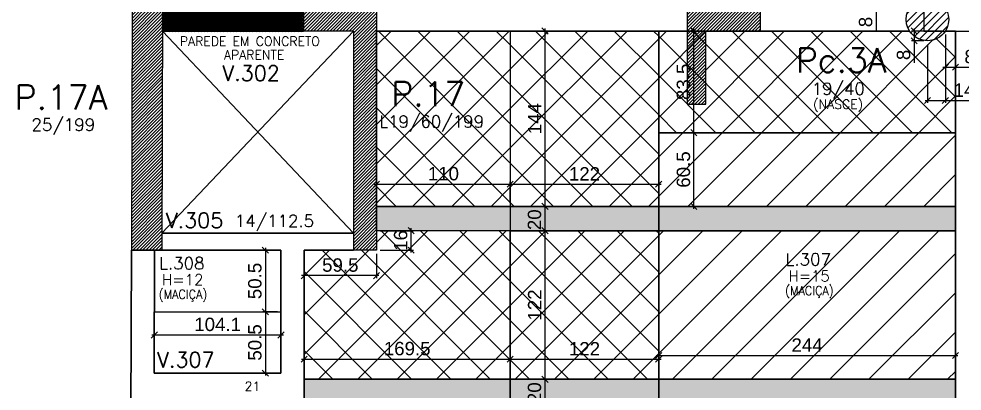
# Model space of a CAD drawing. Extents: x 534 to 8035, y 2354 to 7562.
# Drawn here: x 2641 to 3417, y 6208 to 6513 of the extents above; entities that cross this region are included whole.
import ezdxf

# ---------------------------------------------------------------- set-up
doc = ezdxf.new("R2010")
doc.units = 0
doc.layers.get('0').update_dxf_attribs({"color": 9, "linetype": 'CONTINUOUS'})
doc.layers.get('DEFPOINTS').update_dxf_attribs({"linetype": 'CONTINUOUS'})
for name, color, linetype in [('CORTE-FORMA', 1, 'CONTINUOUS'), ('FO-HACHURA_PILAR-CONT', 252, 'CONTINUOUS'), ('FO-HACHURA_PILAR-MORRE', 252, 'CONTINUOUS'), ('FO-TEXTO-LAJES', 152, 'CONTINUOUS'), ('FO-TEXTO-VIGAS', 3, 'CONTINUOUS'), ('P-C', 1, 'CONTINUOUS'), ('P-M', 7, 'CONTINUOUS'), ('P-N', 5, 'CONTINUOUS'), ('Painéis', 200, 'CONTINUOUS'), ('PAREDE', 191, 'CONTINUOUS'), ('Reaproveitamento', 251, 'CONTINUOUS'), ('TEXTO', 3, 'CONTINUOUS'), ('TIRAS REESCORAMENTO', 252, 'CONTINUOUS')]:
    doc.layers.add(name, color=color, linetype=linetype)
for name, color, linetype, lineweight in [('FO-Textos dos pilares', 3, 'CONTINUOUS', 20), ('FO-Vigas', 2, 'CONTINUOUS', 30), ('SEM LAJE', 8, 'CONTINUOUS', 30)]:
    doc.layers.add(name, color=color, linetype=linetype, lineweight=lineweight)
doc.styles.add('ARIAL', font='arial.ttf')
doc.styles.add('ROMANS', font='romans.shx')
doc.dimstyles.new('COTA LAJE', dxfattribs={"dimtxt": 11, "dimasz": 5, "dimexe": 2, "dimexo": 3, "dimgap": 3, "dimtad": 3, "dimdec": 1, "dimzin": 12, "dimdsep": 46, "dimtxsty": 'ARIAL', "dimblk": 'OBLIQUE', "dimcen": 10, "dimdle": 2, "dimclrd": 5, "dimclre": 5, "dimclrt": 2, "dimadec": 0, "dimazin": 3, "dimtfac": 1, "dimtdec": 1, "dimtmove": 0, "dimatfit": 3, "dimldrblk": 'OBLIQUE', "dimfxl": 1, "dimlwd": -1, "dimlwe": -1, "dimarcsym": 1})
pattern_1 = [(45, (-8897.1667, 12460.0115), (-1.32582521, 1.32582521), [])]

# ---------------------------------------------------------------- blocks, each defined once
blk = doc.blocks.new('_Oblique')
at = {"color": 0, "linetype": 'ByBlock', "lineweight": -2}
blk.add_line((-0.5, -0.5), (0.5, 0.5), dxfattribs=at)
blk = doc.blocks.new('*D381')
at = {"layer": 'DEFPOINTS', "color": 0, "linetype": 'Continuous', "transparency": 16777216}
for p in [(3388.18, 6530.36), (3345.96, 6522.36), (3388.18, 6522.36)]:
    blk.add_point(p, dxfattribs=at)
at = {"layer": 'Painéis', "color": 5, "linetype": 'Continuous', "transparency": 16777216}
for p, q in [((3385.18, 6530.36), (3343.96, 6530.36)), ((3345.96, 6532.36), (3345.96, 6522.36)), ((3385.18, 6522.36), (3343.96, 6522.36)), ((3345.96, 6522.36), (3345.96, 6504.11))]:
    blk.add_line(p, q, dxfattribs=at)
at = {"layer": 'Painéis', "color": 5, "linetype": 'Continuous', "transparency": 16777216, "xscale": 5, "yscale": 5, "zscale": 5}
for p, rotation in [((3345.96, 6530.36), 90), ((3345.96, 6522.36), 270)]:
    blk.add_blockref('_Oblique', p, dxfattribs=dict(at, rotation=rotation))
at = {"layer": 'Painéis', "color": 2, "linetype": 'Continuous', "transparency": 16777216, "insert": (3337.35, 6510.74), "char_height": 11, "attachment_point": 5, "rotation": 90, "style": 'ARIAL'}
blk.add_mtext('8', dxfattribs=at)
blk = doc.blocks.new('*D455')
at = {"layer": 'DEFPOINTS', "color": 0, "linetype": 'Continuous', "transparency": 16777216}
for p in [(2752.51, 6272.86), (2856.65, 6272.86), (2856.65, 6253.78)]:
    blk.add_point(p, dxfattribs=at)
at = {"layer": 'Painéis', "color": 5, "linetype": 'Continuous', "transparency": 16777216}
for p, q in [((2752.51, 6269.86), (2752.51, 6251.78)), ((2856.65, 6269.86), (2856.65, 6251.78)), ((2750.51, 6253.78), (2858.65, 6253.78))]:
    blk.add_line(p, q, dxfattribs=at)
at = {"layer": 'Painéis', "color": 5, "linetype": 'Continuous', "transparency": 16777216, "xscale": 5, "yscale": 5, "zscale": 5, "rotation": 180}
blk.add_blockref('_Oblique', (2752.51, 6253.78), dxfattribs=at)
at = {"layer": 'Painéis', "color": 5, "linetype": 'Continuous', "transparency": 16777216, "xscale": 5, "yscale": 5, "zscale": 5}
blk.add_blockref('_Oblique', (2856.65, 6253.78), dxfattribs=at)
at = {"layer": 'Painéis', "color": 2, "linetype": 'Continuous', "transparency": 16777216, "insert": (2804.58, 6262.39), "char_height": 11, "attachment_point": 5, "style": 'ARIAL'}
blk.add_mtext('104.1', dxfattribs=at)
blk = doc.blocks.new('*D456')
at = {"layer": 'DEFPOINTS', "color": 0, "linetype": 'Continuous', "transparency": 16777216}
for p in [(2856.65, 6323.36), (2843.79, 6272.86), (2856.65, 6272.86)]:
    blk.add_point(p, dxfattribs=at)
at = {"layer": 'Painéis', "color": 5, "linetype": 'Continuous', "transparency": 16777216}
for p, q in [((2853.65, 6323.36), (2841.79, 6323.36)), ((2843.79, 6325.36), (2843.79, 6270.86)), ((2853.65, 6272.86), (2841.79, 6272.86))]:
    blk.add_line(p, q, dxfattribs=at)
at = {"layer": 'Painéis', "color": 5, "linetype": 'Continuous', "transparency": 16777216, "xscale": 5, "yscale": 5, "zscale": 5}
for p, rotation in [((2843.79, 6323.36), 90), ((2843.79, 6272.86), 270)]:
    blk.add_blockref('_Oblique', p, dxfattribs=dict(at, rotation=rotation))
at = {"layer": 'Painéis', "color": 2, "linetype": 'Continuous', "transparency": 16777216, "insert": (2835.18, 6298.11), "char_height": 11, "attachment_point": 5, "rotation": 90, "style": 'ARIAL'}
blk.add_mtext('50.5', dxfattribs=at)
blk = doc.blocks.new('*D457')
at = {"layer": 'DEFPOINTS', "color": 0, "linetype": 'Continuous', "transparency": 16777216}
for p in [(2856.65, 6272.86), (2843.79, 6222.36), (2856.65, 6222.36)]:
    blk.add_point(p, dxfattribs=at)
at = {"layer": 'Painéis', "color": 5, "linetype": 'Continuous', "transparency": 16777216}
for p, q in [((2843.79, 6274.86), (2843.79, 6220.36)), ((2853.65, 6272.86), (2841.79, 6272.86)), ((2853.65, 6222.36), (2841.79, 6222.36))]:
    blk.add_line(p, q, dxfattribs=at)
at = {"layer": 'Painéis', "color": 5, "linetype": 'Continuous', "transparency": 16777216, "xscale": 5, "yscale": 5, "zscale": 5}
for p, rotation in [((2843.79, 6272.86), 90), ((2843.79, 6222.36), 270)]:
    blk.add_blockref('_Oblique', p, dxfattribs=dict(at, rotation=rotation))
at = {"layer": 'Painéis', "color": 2, "linetype": 'Continuous', "transparency": 16777216, "insert": (2835.18, 6247.61), "char_height": 11, "attachment_point": 5, "rotation": 90, "style": 'ARIAL'}
blk.add_mtext('50.5', dxfattribs=at)
blk = doc.blocks.new('*D488')
at = {"layer": 'DEFPOINTS', "color": 0, "linetype": 'Continuous', "transparency": 16777216}
for p in [(3402.88, 6503.36), (3388.18, 6495.36), (3402.88, 6446.28)]:
    blk.add_point(p, dxfattribs=at)
at = {"layer": 'Painéis', "color": 5, "linetype": 'Continuous', "transparency": 16777216}
for p, q in [((3402.88, 6500.36), (3402.88, 6444.28)), ((3388.18, 6492.36), (3388.18, 6444.28)), ((3386.18, 6446.28), (3402.88, 6446.28)), ((3402.88, 6446.28), (3441.41, 6446.28))]:
    blk.add_line(p, q, dxfattribs=at)
at = {"layer": 'Painéis', "color": 5, "linetype": 'Continuous', "transparency": 16777216, "xscale": 5, "yscale": 5, "zscale": 5, "rotation": 180}
blk.add_blockref('_Oblique', (3388.18, 6446.28), dxfattribs=at)
at = {"layer": 'Painéis', "color": 5, "linetype": 'Continuous', "transparency": 16777216, "xscale": 5, "yscale": 5, "zscale": 5}
blk.add_blockref('_Oblique', (3402.88, 6446.28), dxfattribs=at)
at = {"layer": 'Painéis', "color": 2, "linetype": 'Continuous', "transparency": 16777216, "insert": (3424.65, 6454.8), "char_height": 11, "attachment_point": 5, "style": 'ARIAL'}
blk.add_mtext('14.7', dxfattribs=at)
blk = doc.blocks.new('*D489')
at = {"layer": 'DEFPOINTS', "color": 0, "linetype": 'Continuous', "transparency": 16777216}
for p in [(3402.88, 6503.36), (3411.18, 6503.36), (3411.18, 6473.62)]:
    blk.add_point(p, dxfattribs=at)
at = {"layer": 'Painéis', "color": 5, "linetype": 'Continuous', "transparency": 16777216}
for p, q in [((3402.88, 6500.36), (3402.88, 6471.62)), ((3411.18, 6500.36), (3411.18, 6471.62)), ((3400.88, 6473.62), (3411.18, 6473.62)), ((3411.18, 6473.62), (3442.22, 6473.62))]:
    blk.add_line(p, q, dxfattribs=at)
at = {"layer": 'Painéis', "color": 5, "linetype": 'Continuous', "transparency": 16777216, "xscale": 5, "yscale": 5, "zscale": 5, "rotation": 180}
blk.add_blockref('_Oblique', (3402.88, 6473.62), dxfattribs=at)
at = {"layer": 'Painéis', "color": 5, "linetype": 'Continuous', "transparency": 16777216, "xscale": 5, "yscale": 5, "zscale": 5}
blk.add_blockref('_Oblique', (3411.18, 6473.62), dxfattribs=at)
at = {"layer": 'Painéis', "color": 2, "linetype": 'Continuous', "transparency": 16777216, "insert": (3429.2, 6482.24), "char_height": 11, "attachment_point": 5, "style": 'ARIAL'}
blk.add_mtext('8.3', dxfattribs=at)
blk = doc.blocks.new('*D490')
at = {"layer": 'DEFPOINTS', "color": 0, "linetype": 'Continuous', "transparency": 16777216}
for p in [(3402.88, 6503.36), (3377.17, 6495.36), (3388.18, 6495.36)]:
    blk.add_point(p, dxfattribs=at)
at = {"layer": 'Painéis', "color": 5, "linetype": 'Continuous', "transparency": 16777216}
for p, q in [((3399.88, 6503.36), (3375.17, 6503.36)), ((3377.17, 6505.36), (3377.17, 6495.36)), ((3385.18, 6495.36), (3375.17, 6495.36)), ((3377.17, 6495.36), (3377.17, 6477.11))]:
    blk.add_line(p, q, dxfattribs=at)
at = {"layer": 'Painéis', "color": 5, "linetype": 'Continuous', "transparency": 16777216, "xscale": 5, "yscale": 5, "zscale": 5}
for p, rotation in [((3377.17, 6503.36), 90), ((3377.17, 6495.36), 270)]:
    blk.add_blockref('_Oblique', p, dxfattribs=dict(at, rotation=rotation))
at = {"layer": 'Painéis', "color": 2, "linetype": 'Continuous', "transparency": 16777216, "insert": (3368.55, 6483.74), "char_height": 11, "attachment_point": 5, "rotation": 90, "style": 'ARIAL'}
blk.add_mtext('8', dxfattribs=at)
blk = doc.blocks.new('*D491')
at = {"layer": 'DEFPOINTS', "color": 0, "linetype": 'Continuous', "transparency": 16777216}
for p in [(2935.18, 6339.38), (2963.7, 6339.38), (2935.18, 6323.36)]:
    blk.add_point(p, dxfattribs=at)
at = {"layer": 'Painéis', "color": 5, "linetype": 'Continuous', "transparency": 16777216}
for p, q in [((2938.18, 6339.38), (2965.7, 6339.38)), ((2963.7, 6321.36), (2963.7, 6341.38)), ((2938.18, 6323.36), (2965.7, 6323.36))]:
    blk.add_line(p, q, dxfattribs=at)
at = {"layer": 'Painéis', "color": 5, "linetype": 'Continuous', "transparency": 16777216, "xscale": 5, "yscale": 5, "zscale": 5}
for p, rotation in [((2963.7, 6339.38), 90), ((2963.7, 6323.36), 270)]:
    blk.add_blockref('_Oblique', p, dxfattribs=dict(at, rotation=rotation))
at = {"layer": 'Painéis', "color": 2, "linetype": 'Continuous', "transparency": 16777216, "insert": (2955.08, 6331.37), "char_height": 11, "attachment_point": 5, "rotation": 90, "style": 'ARIAL'}
blk.add_mtext('16', dxfattribs=at)
blk = doc.blocks.new('*D492')
at = {"layer": 'DEFPOINTS', "color": 0, "linetype": 'Continuous', "transparency": 16777216}
for p in [(2875.65, 6323.36), (2935.18, 6323.36), (2875.65, 6302.49)]:
    blk.add_point(p, dxfattribs=at)
at = {"layer": 'Painéis', "color": 5, "linetype": 'Continuous', "transparency": 16777216}
for p, q in [((2875.65, 6320.36), (2875.65, 6300.49)), ((2935.18, 6320.36), (2935.18, 6300.49)), ((2937.18, 6302.49), (2873.65, 6302.49))]:
    blk.add_line(p, q, dxfattribs=at)
at = {"layer": 'Painéis', "color": 5, "linetype": 'Continuous', "transparency": 16777216, "xscale": 5, "yscale": 5, "zscale": 5, "rotation": 180}
blk.add_blockref('_Oblique', (2875.65, 6302.49), dxfattribs=at)
at = {"layer": 'Painéis', "color": 5, "linetype": 'Continuous', "transparency": 16777216, "xscale": 5, "yscale": 5, "zscale": 5}
blk.add_blockref('_Oblique', (2935.18, 6302.49), dxfattribs=at)
at = {"layer": 'Painéis', "color": 2, "linetype": 'Continuous', "transparency": 16777216, "insert": (2905.41, 6311.11), "char_height": 11, "attachment_point": 5, "style": 'ARIAL'}
blk.add_mtext('59.5', dxfattribs=at)
blk = doc.blocks.new('*D493')
at = {"layer": 'DEFPOINTS', "color": 0, "linetype": 'Continuous', "transparency": 16777216}
for p in [(3045.18, 6233.93), (2875.65, 6217.38), (3045.18, 6217.38)]:
    blk.add_point(p, dxfattribs=at)
at = {"layer": 'Painéis', "color": 5, "linetype": 'Continuous', "transparency": 16777216}
for p, q in [((2875.65, 6220.38), (2875.65, 6235.93)), ((3045.18, 6220.38), (3045.18, 6235.93)), ((2873.65, 6233.93), (3047.18, 6233.93))]:
    blk.add_line(p, q, dxfattribs=at)
at = {"layer": 'Painéis', "color": 5, "linetype": 'Continuous', "transparency": 16777216, "xscale": 5, "yscale": 5, "zscale": 5, "rotation": 180}
blk.add_blockref('_Oblique', (2875.65, 6233.93), dxfattribs=at)
at = {"layer": 'Painéis', "color": 5, "linetype": 'Continuous', "transparency": 16777216, "xscale": 5, "yscale": 5, "zscale": 5}
blk.add_blockref('_Oblique', (3045.18, 6233.93), dxfattribs=at)
at = {"layer": 'Painéis', "color": 2, "linetype": 'Continuous', "transparency": 16777216, "insert": (2960.41, 6242.54), "char_height": 11, "attachment_point": 5, "style": 'ARIAL'}
blk.add_mtext('169.5', dxfattribs=at)
blk = doc.blocks.new('*D494')
at = {"layer": 'DEFPOINTS', "color": 0, "linetype": 'Continuous', "transparency": 16777216}
for p in [(3167.18, 6233.93), (3045.18, 6217.38), (3167.18, 6217.38)]:
    blk.add_point(p, dxfattribs=at)
at = {"layer": 'Painéis', "color": 5, "linetype": 'Continuous', "transparency": 16777216}
for p, q in [((3045.18, 6220.38), (3045.18, 6235.93)), ((3167.18, 6220.38), (3167.18, 6235.93)), ((3043.18, 6233.93), (3169.18, 6233.93))]:
    blk.add_line(p, q, dxfattribs=at)
at = {"layer": 'Painéis', "color": 5, "linetype": 'Continuous', "transparency": 16777216, "xscale": 5, "yscale": 5, "zscale": 5, "rotation": 180}
blk.add_blockref('_Oblique', (3045.18, 6233.93), dxfattribs=at)
at = {"layer": 'Painéis', "color": 5, "linetype": 'Continuous', "transparency": 16777216, "xscale": 5, "yscale": 5, "zscale": 5}
blk.add_blockref('_Oblique', (3167.18, 6233.93), dxfattribs=at)
at = {"layer": 'Painéis', "color": 2, "linetype": 'Continuous', "transparency": 16777216, "insert": (3106.18, 6242.45), "char_height": 11, "attachment_point": 5, "style": 'ARIAL'}
blk.add_mtext('122', dxfattribs=at)
blk = doc.blocks.new('*D495')
at = {"layer": 'DEFPOINTS', "color": 0, "linetype": 'Continuous', "transparency": 16777216}
for p in [(3411.18, 6236.93), (3167.18, 6217.38), (3411.18, 6217.38)]:
    blk.add_point(p, dxfattribs=at)
at = {"layer": 'Painéis', "color": 5, "linetype": 'Continuous', "transparency": 16777216}
for p, q in [((3165.18, 6236.93), (3413.18, 6236.93)), ((3167.18, 6220.38), (3167.18, 6238.93)), ((3411.18, 6220.38), (3411.18, 6238.93))]:
    blk.add_line(p, q, dxfattribs=at)
at = {"layer": 'Painéis', "color": 5, "linetype": 'Continuous', "transparency": 16777216, "xscale": 5, "yscale": 5, "zscale": 5, "rotation": 180}
blk.add_blockref('_Oblique', (3167.18, 6236.93), dxfattribs=at)
at = {"layer": 'Painéis', "color": 5, "linetype": 'Continuous', "transparency": 16777216, "xscale": 5, "yscale": 5, "zscale": 5}
blk.add_blockref('_Oblique', (3411.18, 6236.93), dxfattribs=at)
at = {"layer": 'Painéis', "color": 2, "linetype": 'Continuous', "transparency": 16777216, "insert": (3289.18, 6245.45), "char_height": 11, "attachment_point": 5, "style": 'ARIAL'}
blk.add_mtext('244', dxfattribs=at)
blk = doc.blocks.new('*D497')
at = {"layer": 'DEFPOINTS', "color": 0, "linetype": 'Continuous', "transparency": 16777216}
for p in [(3045.18, 6217.38), (3073.73, 6217.38), (3045.18, 6197.38)]:
    blk.add_point(p, dxfattribs=at)
at = {"layer": 'Painéis', "color": 5, "linetype": 'Continuous', "transparency": 16777216}
for p, q in [((3048.18, 6217.38), (3075.73, 6217.38)), ((3073.73, 6195.38), (3073.73, 6219.38)), ((3048.18, 6197.38), (3075.73, 6197.38))]:
    blk.add_line(p, q, dxfattribs=at)
at = {"layer": 'Painéis', "color": 5, "linetype": 'Continuous', "transparency": 16777216, "xscale": 5, "yscale": 5, "zscale": 5}
for p, rotation in [((3073.73, 6217.38), 90), ((3073.73, 6197.38), 270)]:
    blk.add_blockref('_Oblique', p, dxfattribs=dict(at, rotation=rotation))
at = {"layer": 'Painéis', "color": 2, "linetype": 'Continuous', "transparency": 16777216, "insert": (3065.11, 6206.38), "char_height": 11, "attachment_point": 5, "rotation": 90, "style": 'ARIAL'}
blk.add_mtext('20', dxfattribs=at)
blk = doc.blocks.new('*D498')
at = {"layer": 'DEFPOINTS', "color": 0, "linetype": 'Continuous', "transparency": 16777216}
for p in [(3045.18, 6339.38), (3073.73, 6339.38), (3045.18, 6217.38)]:
    blk.add_point(p, dxfattribs=at)
at = {"layer": 'Painéis', "color": 5, "linetype": 'Continuous', "transparency": 16777216}
for p, q in [((3048.18, 6339.38), (3075.73, 6339.38)), ((3073.73, 6215.38), (3073.73, 6341.38)), ((3048.18, 6217.38), (3075.73, 6217.38))]:
    blk.add_line(p, q, dxfattribs=at)
at = {"layer": 'Painéis', "color": 5, "linetype": 'Continuous', "transparency": 16777216, "xscale": 5, "yscale": 5, "zscale": 5}
for p, rotation in [((3073.73, 6339.38), 90), ((3073.73, 6217.38), 270)]:
    blk.add_blockref('_Oblique', p, dxfattribs=dict(at, rotation=rotation))
at = {"layer": 'Painéis', "color": 2, "linetype": 'Continuous', "transparency": 16777216, "insert": (3065.21, 6278.38), "char_height": 11, "attachment_point": 5, "rotation": 90, "style": 'ARIAL'}
blk.add_mtext('122', dxfattribs=at)
blk = doc.blocks.new('*D499')
at = {"layer": 'DEFPOINTS', "color": 0, "linetype": 'Continuous', "transparency": 16777216}
for p in [(3045.18, 6359.38), (3073.73, 6359.38), (3045.18, 6339.38)]:
    blk.add_point(p, dxfattribs=at)
at = {"layer": 'Painéis', "color": 5, "linetype": 'Continuous', "transparency": 16777216}
for p, q in [((3073.73, 6337.38), (3073.73, 6361.38)), ((3048.18, 6359.38), (3075.73, 6359.38)), ((3048.18, 6339.38), (3075.73, 6339.38))]:
    blk.add_line(p, q, dxfattribs=at)
at = {"layer": 'Painéis', "color": 5, "linetype": 'Continuous', "transparency": 16777216, "xscale": 5, "yscale": 5, "zscale": 5}
for p, rotation in [((3073.73, 6359.38), 90), ((3073.73, 6339.38), 270)]:
    blk.add_blockref('_Oblique', p, dxfattribs=dict(at, rotation=rotation))
at = {"layer": 'Painéis', "color": 2, "linetype": 'Continuous', "transparency": 16777216, "insert": (3065.11, 6348.38), "char_height": 11, "attachment_point": 5, "rotation": 90, "style": 'ARIAL'}
blk.add_mtext('20', dxfattribs=at)
blk = doc.blocks.new('*D500')
at = {"layer": 'DEFPOINTS', "color": 0, "linetype": 'Continuous', "transparency": 16777216}
for p in [(3045.18, 6503.36), (3073.73, 6503.36), (3045.18, 6359.38)]:
    blk.add_point(p, dxfattribs=at)
at = {"layer": 'Painéis', "color": 5, "linetype": 'Continuous', "transparency": 16777216}
for p, q in [((3048.18, 6503.36), (3075.73, 6503.36)), ((3073.73, 6357.38), (3073.73, 6505.36)), ((3048.18, 6359.38), (3075.73, 6359.38))]:
    blk.add_line(p, q, dxfattribs=at)
at = {"layer": 'Painéis', "color": 5, "linetype": 'Continuous', "transparency": 16777216, "xscale": 5, "yscale": 5, "zscale": 5}
for p, rotation in [((3073.73, 6503.36), 90), ((3073.73, 6359.38), 270)]:
    blk.add_blockref('_Oblique', p, dxfattribs=dict(at, rotation=rotation))
at = {"layer": 'Painéis', "color": 2, "linetype": 'Continuous', "transparency": 16777216, "insert": (3065.21, 6431.37), "char_height": 11, "attachment_point": 5, "rotation": 90, "style": 'ARIAL'}
blk.add_mtext('144', dxfattribs=at)
blk = doc.blocks.new('*D501')
at = {"layer": 'DEFPOINTS', "color": 0, "linetype": 'Continuous', "transparency": 16777216}
for p in [(3045.18, 6377.53), (2935.18, 6359.38), (3045.18, 6359.38)]:
    blk.add_point(p, dxfattribs=at)
at = {"layer": 'Painéis', "color": 5, "linetype": 'Continuous', "transparency": 16777216}
for p, q in [((2933.18, 6377.53), (3047.18, 6377.53)), ((2935.18, 6362.38), (2935.18, 6379.53)), ((3045.18, 6362.38), (3045.18, 6379.53))]:
    blk.add_line(p, q, dxfattribs=at)
at = {"layer": 'Painéis', "color": 5, "linetype": 'Continuous', "transparency": 16777216, "xscale": 5, "yscale": 5, "zscale": 5, "rotation": 180}
blk.add_blockref('_Oblique', (2935.18, 6377.53), dxfattribs=at)
at = {"layer": 'Painéis', "color": 5, "linetype": 'Continuous', "transparency": 16777216, "xscale": 5, "yscale": 5, "zscale": 5}
blk.add_blockref('_Oblique', (3045.18, 6377.53), dxfattribs=at)
at = {"layer": 'Painéis', "color": 2, "linetype": 'Continuous', "transparency": 16777216, "insert": (2990.18, 6386.15), "char_height": 11, "attachment_point": 5, "style": 'ARIAL'}
blk.add_mtext('110', dxfattribs=at)
blk = doc.blocks.new('*D502')
at = {"layer": 'DEFPOINTS', "color": 0, "linetype": 'Continuous', "transparency": 16777216}
for p in [(3167.18, 6377.53), (3045.18, 6359.38), (3167.18, 6359.38)]:
    blk.add_point(p, dxfattribs=at)
at = {"layer": 'Painéis', "color": 5, "linetype": 'Continuous', "transparency": 16777216}
for p, q in [((3043.18, 6377.53), (3169.18, 6377.53)), ((3045.18, 6362.38), (3045.18, 6379.53)), ((3167.18, 6362.38), (3167.18, 6379.53))]:
    blk.add_line(p, q, dxfattribs=at)
at = {"layer": 'Painéis', "color": 5, "linetype": 'Continuous', "transparency": 16777216, "xscale": 5, "yscale": 5, "zscale": 5, "rotation": 180}
blk.add_blockref('_Oblique', (3045.18, 6377.53), dxfattribs=at)
at = {"layer": 'Painéis', "color": 5, "linetype": 'Continuous', "transparency": 16777216, "xscale": 5, "yscale": 5, "zscale": 5}
blk.add_blockref('_Oblique', (3167.18, 6377.53), dxfattribs=at)
at = {"layer": 'Painéis', "color": 2, "linetype": 'Continuous', "transparency": 16777216, "insert": (3106.18, 6386.06), "char_height": 11, "attachment_point": 5, "style": 'ARIAL'}
blk.add_mtext('122', dxfattribs=at)
blk = doc.blocks.new('*D503')
at = {"layer": 'DEFPOINTS', "color": 0, "linetype": 'Continuous', "transparency": 16777216}
for p in [(3167.18, 6419.88), (3196.18, 6419.88), (3167.18, 6359.38)]:
    blk.add_point(p, dxfattribs=at)
at = {"layer": 'Painéis', "color": 5, "linetype": 'Continuous', "transparency": 16777216}
for p, q in [((3196.18, 6357.38), (3196.18, 6421.88)), ((3170.18, 6419.88), (3198.18, 6419.88)), ((3170.18, 6359.38), (3198.18, 6359.38))]:
    blk.add_line(p, q, dxfattribs=at)
at = {"layer": 'Painéis', "color": 5, "linetype": 'Continuous', "transparency": 16777216, "xscale": 5, "yscale": 5, "zscale": 5}
for p, rotation in [((3196.18, 6419.88), 90), ((3196.18, 6359.38), 270)]:
    blk.add_blockref('_Oblique', p, dxfattribs=dict(at, rotation=rotation))
at = {"layer": 'Painéis', "color": 2, "linetype": 'Continuous', "transparency": 16777216, "insert": (3187.57, 6389.63), "char_height": 11, "attachment_point": 5, "rotation": 90, "style": 'ARIAL'}
blk.add_mtext('60.5', dxfattribs=at)
blk = doc.blocks.new('*D504')
at = {"layer": 'DEFPOINTS', "color": 0, "linetype": 'Continuous', "transparency": 16777216}
for p in [(3167.18, 6503.36), (3196.18, 6503.36), (3167.18, 6419.88)]:
    blk.add_point(p, dxfattribs=at)
at = {"layer": 'Painéis', "color": 5, "linetype": 'Continuous', "transparency": 16777216}
for p, q in [((3170.18, 6503.36), (3198.18, 6503.36)), ((3196.18, 6417.88), (3196.18, 6505.36)), ((3170.18, 6419.88), (3198.18, 6419.88))]:
    blk.add_line(p, q, dxfattribs=at)
at = {"layer": 'Painéis', "color": 5, "linetype": 'Continuous', "transparency": 16777216, "xscale": 5, "yscale": 5, "zscale": 5}
for p, rotation in [((3196.18, 6503.36), 90), ((3196.18, 6419.88), 270)]:
    blk.add_blockref('_Oblique', p, dxfattribs=dict(at, rotation=rotation))
at = {"layer": 'Painéis', "color": 2, "linetype": 'Continuous', "transparency": 16777216, "insert": (3187.56, 6461.62), "char_height": 11, "attachment_point": 5, "rotation": 90, "style": 'ARIAL'}
blk.add_mtext('83.5', dxfattribs=at)

msp = doc.modelspace()

# ---------------------------------------------------------------- hatches: boundary and pattern name
at = {"layer": 'CORTE-FORMA'}
h = msp.add_hatch(dxfattribs=at)
h.set_pattern_fill('ANSI31', color=70, scale=15)
h.set_pattern_definition(pattern_1)
h.paths.add_polyline_path([(3250.84, 6522.36), (3205.84, 6522.36), (3205.84, 6582.36), (3190.84, 6582.36), (3190.84, 6443.36), (3205.84, 6443.36), (3205.84, 6503.36), (3250.84, 6503.36)])
at = {"layer": 'FO-HACHURA_PILAR-CONT'}
h = msp.add_hatch(dxfattribs=at)
h.set_pattern_fill('ANSI31', color=256, scale=15)
h.set_pattern_definition(pattern_1)
edge = h.paths.add_edge_path()
edge.add_line((2734.27, 6522.36), (2759.27, 6522.36))
edge.add_line((2734.27, 6522.36), (2733.66, 6323.36))
edge.add_line((2759.27, 6522.36), (2758.66, 6323.29))
edge.add_line((2733.66, 6323.36), (2758.66, 6323.36))
h = msp.add_hatch(dxfattribs=at)
h.set_pattern_fill('ANSI31', color=256, scale=15)
h.set_pattern_definition([(45, (-2310.0819, 12460.0115), (-1.3258252, 1.3258252), [])])
edge = h.paths.add_edge_path()
edge.add_line((2875.18, 6522.36), (2875.18, 6503.36))
edge.add_line((2875.18, 6522.36), (2935.18, 6522.36))
edge.add_line((2916.18, 6503.36), (2875.18, 6503.36))
edge.add_line((2916.18, 6503.36), (2916.18, 6323.36))
edge.add_line((2935.18, 6522.36), (2935.18, 6323.36))
edge.add_line((2935.18, 6323.36), (2916.18, 6323.36))
at = {"layer": 'FO-HACHURA_PILAR-MORRE'}
h = msp.add_hatch(dxfattribs=at)
h.set_pattern_fill('ANSI31', color=256, scale=35)
h.set_pattern_definition([(45, (-9123.887, 12460.0115), (-3.0935922, 3.0935922), [])])
edge = h.paths.add_edge_path()
edge.add_arc((3388.18, 6512.86), 17.5, 0, 360)
at = {"layer": 'PAREDE', "linetype": 'Continuous', "lineweight": 50}
h = msp.add_hatch(dxfattribs=at)
h.set_pattern_fill('ANSI31', color=256, scale=15)
h.set_pattern_definition([(45, (-2310.0819, 12460.0115), (-1.3258252, 1.3258252), [])])
h.paths.add_polyline_path([(2875.18, 6522.36), (2759.27, 6522.36), (2759.21, 6503.36), (2875.18, 6503.36)])
at = {"layer": 'Reaproveitamento', "linetype": 'ByBlock'}
h = msp.add_hatch(dxfattribs=at)
h.set_pattern_fill('ANSI37', color=256, scale=7.2)
h.paths.add_polyline_path([(3045.18, 6359.38), (2935.18, 6359.38), (2935.18, 6503.36), (3045.18, 6503.36)])
h = msp.add_hatch(dxfattribs=at)
h.set_pattern_fill('ANSI37', color=256, scale=7.2)
h.paths.add_polyline_path([(3045.18, 6359.38), (3167.18, 6359.38), (3167.18, 6503.36), (3045.18, 6503.36)])
h = msp.add_hatch(dxfattribs=at)
h.set_pattern_fill('ANSI37', color=256, scale=7.2)
edge = h.paths.add_edge_path()
edge.add_line((3411.18, 6503.36), (3402.88, 6503.36))
edge.add_arc((3388.18, 6512.86), 17.5, 212.88598, 327.11402, ccw=False)
edge.add_line((3373.49, 6503.36), (3205.84, 6503.36))
edge.add_line((3205.84, 6503.36), (3190.84, 6503.36))
edge.add_line((3190.84, 6503.36), (3167.18, 6503.36))
edge.add_line((3167.18, 6503.36), (3167.18, 6419.88))
edge.add_line((3167.18, 6419.88), (3411.18, 6419.88))
edge.add_line((3411.18, 6419.88), (3411.18, 6503.36))
at = {"layer": 'Reaproveitamento', "linetype": 'Continuous'}
h = msp.add_hatch(dxfattribs=at)
h.set_pattern_fill('ANSI31', color=256, scale=7.2)
h.paths.add_polyline_path([(3167.18, 6359.38), (3411.18, 6359.38), (3411.18, 6419.88), (3167.18, 6419.88)])
at = {"layer": 'Reaproveitamento', "linetype": 'ByBlock'}
h = msp.add_hatch(dxfattribs=at)
h.set_pattern_fill('ANSI37', color=256, scale=7.2)
h.paths.add_polyline_path([(3045.18, 6339.38), (2935.18, 6339.38), (2935.18, 6323.36), (2916.18, 6323.36), (2875.65, 6323.36), (2875.65, 6217.38), (3045.18, 6217.38)])
h = msp.add_hatch(dxfattribs=at)
h.set_pattern_fill('ANSI37', color=256, scale=7.2)
h.paths.add_polyline_path([(3045.18, 6217.38), (3167.18, 6217.38), (3167.18, 6339.38), (3045.18, 6339.38)])
at = {"layer": 'Reaproveitamento', "linetype": 'Continuous'}
h = msp.add_hatch(dxfattribs=at)
h.set_pattern_fill('ANSI31', color=256, scale=7.2)
h.paths.add_polyline_path([(3167.18, 6217.38), (3411.18, 6217.38), (3411.18, 6339.38), (3167.18, 6339.38)])
at = {"layer": 'TIRAS REESCORAMENTO', "linetype": 'Continuous'}
for points in [[(2935.18, 6359.38), (3045.18, 6359.38), (3045.18, 6339.38), (2935.18, 6339.38)], [(3045.18, 6339.38), (3167.18, 6339.38), (3167.18, 6359.38), (3045.18, 6359.38)], [(3167.18, 6339.38), (3411.18, 6339.38), (3411.18, 6359.38), (3167.18, 6359.38)], [(3045.18, 6217.38), (2875.65, 6217.38), (2875.65, 6197.38), (3045.18, 6197.38)], [(3167.18, 6217.38), (3045.18, 6217.38), (3045.18, 6197.38), (3167.18, 6197.38)], [(3167.18, 6197.38), (3411.18, 6197.38), (3411.18, 6217.38), (3167.18, 6217.38)]]:
    msp.add_hatch(color=256, dxfattribs=at).paths.add_polyline_path(points)

# ---------------------------------------------------------------- linework, layer by layer
at = {"layer": 'CORTE-FORMA'}
for p, q in [((3190.84, 6443.36), (3190.84, 6582.36)), ((3250.84, 6503.36), (3250.84, 6522.36)), ((3205.84, 6443.36), (3205.84, 6503.36)), ((3205.84, 6503.36), (3250.84, 6503.36))]:
    msp.add_line(p, q, dxfattribs=at)
at = {"layer": 'CORTE-FORMA', "color": 70}
msp.add_line((3190.84, 6443.36), (3205.84, 6443.36), dxfattribs=at)
at = {"layer": 'FO-Vigas'}
for p, q in [((2759.21, 6503.36), (2875.18, 6503.36)), ((2935.18, 6503.36), (3373.49, 6503.36)), ((3411.18, 6075.38), (3411.18, 6503.36)), ((2758.66, 6337.36), (2916.18, 6337.36)), ((2733.66, 6323.36), (2732.64, 5987.86)), ((2752.66, 6323.36), (2752.36, 6222.36)), ((2758.66, 6323.36), (2856.65, 6323.36)), ((2856.65, 6222.36), (2856.65, 6323.36)), ((2875.65, 6323.36), (2916.18, 6323.36)), ((2875.65, 6075.38), (2875.65, 6323.36)), ((2856.65, 6222.36), (2752.36, 6222.36))]:
    msp.add_line(p, q, dxfattribs=at)
at = {"layer": 'P-C'}
for p, q in [((2734.27, 6522.36), (2733.66, 6323.36)), ((2759.27, 6522.36), (2758.66, 6323.29)), ((2875.18, 6522.36), (2875.18, 6503.36)), ((2935.18, 6522.36), (2935.18, 6323.36)), ((2916.18, 6503.36), (2875.18, 6503.36)), ((2916.18, 6503.36), (2916.18, 6323.36)), ((2752.66, 6323.36), (2733.66, 6323.36)), ((2733.66, 6323.36), (2758.66, 6323.36)), ((2935.18, 6323.36), (2916.18, 6323.36))]:
    msp.add_line(p, q, dxfattribs=at)
at = {"layer": 'P-M'}
msp.add_circle((3388.18, 6512.86), 17.5, dxfattribs=at)
at = {"layer": 'P-N'}
msp.add_lwpolyline([(3385.18, 6522.36), (3385.18, 6512.86), (3385.18, 6503.36), (3405.18, 6503.36), (3425.18, 6503.36), (3425.18, 6512.86), (3425.18, 6522.36), (3405.18, 6522.36), (3385.18, 6522.36)], close=True, dxfattribs=at)
at = {"layer": 'Painéis', "linetype": 'Continuous'}
for points in [[(3045.18, 6359.38), (2935.18, 6359.38), (2935.18, 6503.36), (3045.18, 6503.36)], [(3045.18, 6359.38), (3167.18, 6359.38), (3167.18, 6503.36), (3045.18, 6503.36)], [(3167.18, 6359.38), (3411.18, 6359.38), (3411.18, 6419.88), (3167.18, 6419.88)], [(2935.18, 6359.38), (3045.18, 6359.38), (3045.18, 6339.38), (2935.18, 6339.38)], [(3045.18, 6339.38), (3167.18, 6339.38), (3167.18, 6359.38), (3045.18, 6359.38)], [(3167.18, 6339.38), (3411.18, 6339.38), (3411.18, 6359.38), (3167.18, 6359.38)], [(3045.18, 6339.38), (2935.18, 6339.38), (2935.18, 6323.36), (2916.18, 6323.36), (2875.65, 6323.36), (2875.65, 6217.38), (3045.18, 6217.38)], [(3045.18, 6217.38), (3167.18, 6217.38), (3167.18, 6339.38), (3045.18, 6339.38)], [(3167.18, 6217.38), (3411.18, 6217.38), (3411.18, 6339.38), (3167.18, 6339.38)], [(2856.65, 6323.36), (2752.51, 6323.36), (2752.51, 6272.86), (2856.65, 6272.86)], [(2752.51, 6272.86), (2856.65, 6272.86), (2856.65, 6222.36), (2752.51, 6222.36)], [(3045.18, 6217.38), (2875.65, 6217.38), (2875.65, 6197.38), (3045.18, 6197.38)], [(3167.18, 6217.38), (3045.18, 6217.38), (3045.18, 6197.38), (3167.18, 6197.38)], [(3167.18, 6197.38), (3411.18, 6197.38), (3411.18, 6217.38), (3167.18, 6217.38)]]:
    msp.add_lwpolyline(points, close=True, dxfattribs=at)
msp.add_lwpolyline([(3411.18, 6503.36), (3402.88, 6503.36, -0.544245), (3373.49, 6503.36), (3205.84, 6503.36), (3205.84, 6503.36), (3190.84, 6503.36), (3190.84, 6503.36), (3167.18, 6503.36), (3167.18, 6419.88), (3411.18, 6419.88)], format="xyb", close=True, dxfattribs=at)
at = {"layer": 'SEM LAJE'}
for p, q in [((2916.18, 6503.36), (2758.66, 6337.36)), ((2759.21, 6503.36), (2916.18, 6337.36))]:
    msp.add_line(p, q, dxfattribs=at)

# ---------------------------------------------------------------- texts
at = {"layer": 'FO-TEXTO-LAJES', "style": 'ROMANS'}
for s, p in [('L.307', (3271.5, 6310.75)), ('L.308', (2756.48, 6307.69))]:
    msp.add_text(s, height=10, dxfattribs=at).set_placement(p)
at = {"layer": 'FO-TEXTO-LAJES', "color": 3, "style": 'ROMANS'}
for s, p in [('H=15', (3273.93, 6297.67)), ('H=12', (2758.91, 6294.61))]:
    msp.add_text(s, height=9, dxfattribs=at).set_placement(p)
at = {"layer": 'FO-TEXTO-LAJES', "color": 4, "style": 'ROMANS', "width": 0.9}
for p in [(2756.16, 6283.39), (3271.19, 6286.45)]:
    msp.add_text('(MACIÇA)', height=7.5, dxfattribs=at).set_placement(p)
at = {"layer": 'FO-TEXTO-VIGAS', "color": 4, "style": 'ROMANS'}
for s, p in [('PAREDE EM CONCRETO', (2773.53, 6491.22)), ('APARENTE', (2809.79, 6480.06))]:
    msp.add_text(s, height=7.5, dxfattribs=at).set_placement(p)
at = {"layer": 'FO-TEXTO-VIGAS', "color": 1, "style": 'ROMANS'}
for s, p in [('V.302', (2808.53, 6462.51)), ('V.305', (2762.08, 6341.63)), ('V.307', (2754.88, 6227.19))]:
    msp.add_text(s, height=12.5, dxfattribs=at).set_placement(p)
at = {"layer": 'FO-TEXTO-VIGAS', "style": 'ROMANS'}
msp.add_text('14/112.5', height=10, dxfattribs=at).set_placement((2818.68, 6342.45))
at = {"layer": 'FO-Textos dos pilares', "color": 1, "style": 'ROMANS'}
for s, p in [('Pc.3A', (3280.02, 6469.39)), ('P.17', (2947.35, 6441.62)), ('P.17A', (2637.71, 6439))]:
    msp.add_text(s, height=20, dxfattribs=at).set_placement(p)
at = {"layer": 'FO-Textos dos pilares', "color": 3, "style": 'ROMANS'}
for s, p in [('19/40', (3292.96, 6450.92)), ('25/199', (2651.52, 6421.38)), ('L19/60/199', (2937.44, 6424))]:
    msp.add_text(s, height=10, dxfattribs=at).set_placement(p)
at = {"layer": 'FO-Textos dos pilares', "color": 4, "style": 'ROMANS'}
msp.add_text('(NASCE)', height=7.5, dxfattribs=at).set_placement((3294.11, 6439.48))
at = {"layer": 'TEXTO', "color": 4, "style": 'ROMANS'}
msp.add_text('21', height=7.5, dxfattribs=at).set_placement((2826.71, 6207.87))

# ---------------------------------------------------------------- dimensions: what is measured, and where the dimension line sits
at = {"layer": 'Painéis', "linetype": 'Continuous'}
for base, p1, p2, picture, middle in [((3345.96, 6522.36), (3388.18, 6530.36), (3388.18, 6522.36), '*D381', (3337.35, 6510.74)), ((3073.73, 6503.36), (3045.18, 6359.38), (3045.18, 6503.36), '*D500', (3065.21, 6431.37)), ((3196.18, 6503.36), (3167.18, 6419.88), (3167.18, 6503.36), '*D504', (3187.56, 6461.62)), ((3377.17, 6495.36), (3402.88, 6503.36), (3388.18, 6495.36), '*D490', (3368.55, 6483.74)), ((3196.18, 6419.88), (3167.18, 6359.38), (3167.18, 6419.88), '*D503', (3187.57, 6389.63)), ((3073.73, 6339.38), (3045.18, 6217.38), (3045.18, 6339.38), '*D498', (3065.21, 6278.38)), ((2843.79, 6272.86), (2856.65, 6323.36), (2856.65, 6272.86), '*D456', (2835.18, 6298.11)), ((2843.79, 6222.36), (2856.65, 6272.86), (2856.65, 6222.36), '*D457', (2835.18, 6247.61))]:
    dim = msp.add_linear_dim(base=base, p1=p1, p2=p2, angle=90, dimstyle='COTA LAJE', dxfattribs=at)
    dim.commit()
    dim.dimension.update_dxf_attribs({"geometry": picture, "text_midpoint": middle})
for base, p1, p2, picture, middle in [((3402.88, 6446.28), (3388.18, 6495.36), (3402.88, 6503.36), '*D488', (3424.65, 6454.8)), ((3411.18, 6473.62), (3402.88, 6503.36), (3411.18, 6503.36), '*D489', (3429.2, 6482.24)), ((3045.18, 6377.53), (2935.18, 6359.38), (3045.18, 6359.38), '*D501', (2990.18, 6386.15)), ((3167.18, 6377.53), (3045.18, 6359.38), (3167.18, 6359.38), '*D502', (3106.18, 6386.06)), ((2875.65, 6302.49), (2935.18, 6323.36), (2875.65, 6323.36), '*D492', (2905.41, 6311.11)), ((2856.65, 6253.78), (2752.51, 6272.86), (2856.65, 6272.86), '*D455', (2804.58, 6262.39)), ((3411.18, 6236.93), (3167.18, 6217.38), (3411.18, 6217.38), '*D495', (3289.18, 6245.45)), ((3045.18, 6233.93), (2875.65, 6217.38), (3045.18, 6217.38), '*D493', (2960.41, 6242.54)), ((3167.18, 6233.93), (3045.18, 6217.38), (3167.18, 6217.38), '*D494', (3106.18, 6242.45))]:
    dim = msp.add_linear_dim(base=base, p1=p1, p2=p2, dimstyle='COTA LAJE', dxfattribs=at)
    dim.commit()
    dim.dimension.update_dxf_attribs({"geometry": picture, "text_midpoint": middle})
for base, p1, p2, picture, middle in [((3073.73, 6359.38), (3045.18, 6339.38), (3045.18, 6359.38), '*D499', (3073.73, 6348.38)), ((2963.7, 6339.38), (2935.18, 6323.36), (2935.18, 6339.38), '*D491', (2963.7, 6331.37)), ((3073.73, 6217.38), (3045.18, 6197.38), (3045.18, 6217.38), '*D497', (3073.73, 6206.38))]:
    dim = msp.add_linear_dim(base=base, p1=p1, p2=p2, angle=90, dimstyle='COTA LAJE', dxfattribs=at)
    dim.commit()
    dim.dimension.update_dxf_attribs({"geometry": picture, "text_midpoint": middle, "dimtype": 160})

doc.saveas('drawing.dxf')
